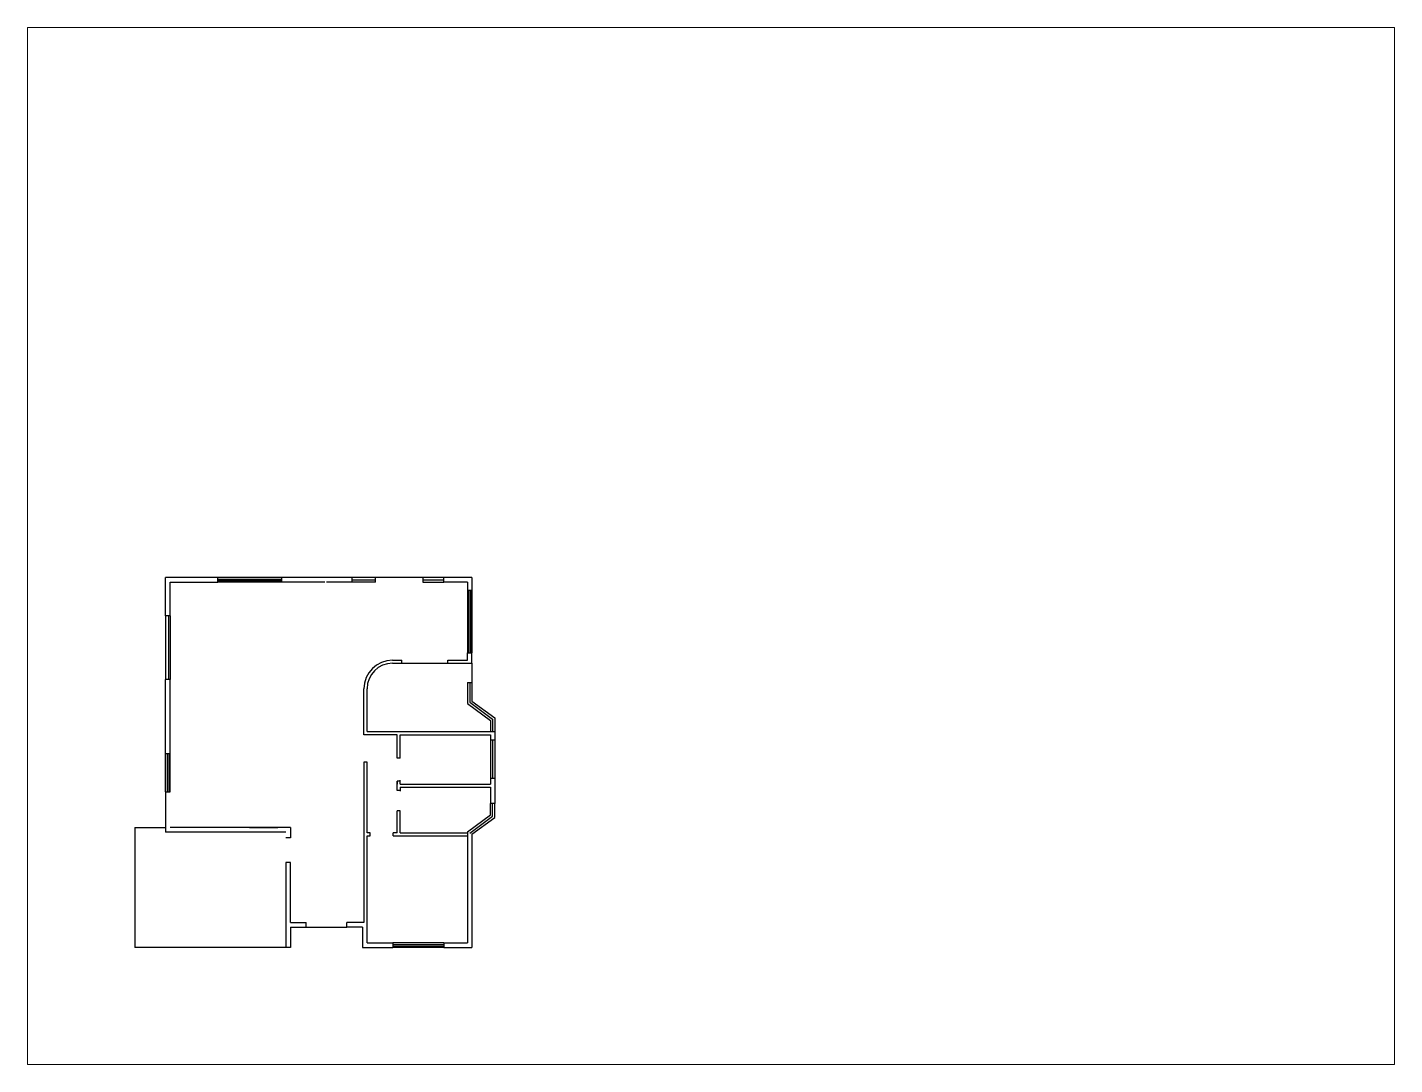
# Paper-space layout 'Layout1' of a CAD drawing. Header units: millimetres. Extents: x 26 to 231, y 20 to 176.
# The model-space entities are those that its viewports show. They can reach past a viewport. Long polylines and large blocks are cut down to what shows.
import ezdxf

# ---------------------------------------------------------------- set-up
doc = ezdxf.new("R2010")
doc.units = ezdxf.units.MM
for name, color, linetype in [('墙体', 6, 'Continuous'), ('楼梯', 9, 'Continuous'), ('窗户', 4, 'Continuous')]:
    doc.layers.add(name, color=color, linetype=linetype)

# ---------------------------------------------------------------- blocks, each defined once
blk = doc.blocks.new('_wb')
for p, q in [((-0.5, 0.5), (0.5, 0.5)), ((0.5, 0.167), (-0.5, 0.167)), ((0.5, -0.167), (-0.5, -0.167)), ((-0.5, -0.5), (0.5, -0.5))]:
    blk.add_line(p, q)

msp = doc.modelspace()

# ---------------------------------------------------------------- linework, layer by layer
for p, q in [((16335, 31470), (13835, 31470)), ((13835, 31410), (16335, 31410)), ((13835, 31350), (16335, 31350)), ((16335, 31290), (13835, 31290)), ((23605, 30970), (23605, 28520)), ((23665, 30970), (23665, 28520)), ((23725, 30970), (23725, 28520)), ((23785, 30970), (23785, 28520)), ((11785, 29969), (11785, 27469)), ((11905, 27469), (11905, 29969)), ((11965, 29969), (11965, 27469)), ((21035, 28110), (22835, 28110)), ((23785, 28110), (23785, 27360)), ((10585, 21670), (10585, 16970)), ((10585, 21670), (11785, 21670)), ((18881, 17758), (17281, 17758)), ((22685, 17150), (20685, 17150)), ((16675, 16970), (10585, 16970)), ((20685, 17090), (22685, 17090)), ((20685, 17030), (22685, 17030)), ((22685, 16970), (20685, 16970))]:
    msp.add_line(p, q)
at = {"layer": '墙体'}
for p, q in [((13835, 31470), (11785, 31470)), ((11785, 29969), (11785, 31470)), ((11965, 29969), (11965, 31290)), ((11965, 31290), (13835, 31290)), ((13835, 31290), (13835, 31470)), ((19086, 31470), (16335, 31470)), ((16335, 31290), (16335, 31470)), ((18025, 31290), (16335, 31290)), ((19086, 31290), (18085, 31290)), ((19086, 31290), (19086, 31470)), ((22686, 31290), (22686, 31470)), ((23785, 31470), (22686, 31470)), ((23605, 31290), (22686, 31290)), ((23605, 31290), (23605, 30970)), ((23785, 31470), (23785, 30970)), ((23605, 30970), (23785, 30970)), ((11965, 29969), (11785, 29969)), ((23605, 28520), (23785, 28520)), ((23605, 28230), (23605, 28520)), ((23785, 28110), (23785, 28520)), ((20674, 28230), (21035, 28230)), ((20674, 28110), (21035, 28110)), ((21035, 28110), (21035, 28230)), ((21035, 28110), (21035, 28230)), ((22835, 28110), (22835, 28230)), ((22835, 28230), (23605, 28230)), ((22835, 28110), (23785, 28110)), ((23605, 28110), (23785, 28110)), ((11965, 27469), (11785, 27469)), ((11785, 24575), (11785, 27469)), ((11965, 24575), (11965, 27469)), ((19555, 25310), (19555, 27110)), ((19675, 25430), (19675, 27110)), ((20855, 25310), (19555, 25310)), ((19675, 25430), (24685, 25430)), ((20855, 24390), (20855, 25310)), ((20975, 25310), (24505, 25310)), ((20975, 24388), (20975, 25310)), ((24505, 25310), (24505, 25090)), ((24685, 25430), (24685, 25090)), ((24685, 25090), (24505, 25090)), ((11785, 24575), (11965, 24575)), ((19555, 24230), (19555, 17950)), ((19675, 24230), (19555, 24230)), ((19675, 21470), (19675, 24230)), ((20975, 24390), (20855, 24390)), ((24505, 23590), (24505, 23370)), ((24685, 23590), (24505, 23590)), ((24685, 23590), (24685, 22610)), ((11785, 23075), (11785, 21490)), ((11785, 23075), (11965, 23075)), ((20855, 23130), (20855, 23490)), ((20975, 23490), (20855, 23490)), ((20855, 23490), (20855, 23370)), ((20855, 23130), (20855, 23250)), ((20975, 23130), (20855, 23130)), ((20975, 23370), (20975, 23524)), ((20975, 23370), (20975, 23490)), ((20975, 23370), (24505, 23370)), ((20975, 23250), (24505, 23250)), ((20975, 23250), (20975, 23095)), ((20975, 23250), (20975, 23130)), ((24505, 23250), (24505, 22610)), ((24685, 22610), (24505, 22610)), ((20855, 21470), (20855, 22330)), ((20975, 22330), (20855, 22330)), ((20975, 21470), (20975, 22330)), ((16495, 21490), (11785, 21490)), ((16675, 21670), (11965, 21670)), ((15076, 21670), (16176, 21670)), ((16675, 21670), (16675, 21271)), ((19795, 21470), (19675, 21470)), ((19795, 21350), (19795, 21470)), ((20855, 21470), (20695, 21470)), ((20695, 21350), (20695, 21470)), ((20975, 21470), (23605, 21470)), ((23605, 21504), (23605, 17150)), ((16675, 21271), (16495, 21271)), ((19675, 17150), (19675, 21350)), ((19675, 21350), (19795, 21350)), ((20695, 21350), (23605, 21350)), ((23785, 21410), (23785, 16970)), ((16495, 20301), (16495, 16970)), ((16675, 20301), (16495, 20301)), ((16675, 17950), (16675, 20301)), ((16675, 17950), (17285, 17950)), ((16675, 17770), (17285, 17770)), ((16675, 17770), (16675, 16970)), ((17285, 17770), (17285, 17950)), ((19555, 17950), (18885, 17950)), ((18885, 17770), (18885, 17950)), ((19495, 17770), (18885, 17770)), ((19495, 17770), (19495, 16970)), ((19675, 17150), (20685, 17150)), ((20685, 17150), (20685, 16970)), ((22685, 17150), (22685, 16970)), ((22685, 17150), (23605, 17150)), ((19495, 16970), (20685, 16970)), ((22685, 16970), (23785, 16970))]:
    msp.add_line(p, q, dxfattribs=at)
for radius in [1120, 1000]:
    msp.add_arc((20674, 27110), radius, 90, 180, dxfattribs=at)
at = {"layer": '楼梯'}
msp.add_line((15126, 21670), (14226, 21670), dxfattribs=at)
at = {"layer": '窗户'}
for p, q in [((20009, 31470), (19086, 31470)), ((19086, 31380), (20009, 31380)), ((20009, 31290), (19086, 31290)), ((21861, 31470), (20009, 31470)), ((20009, 31290), (20009, 31470)), ((22686, 31470), (21861, 31470)), ((21861, 31470), (21861, 31290)), ((21861, 31380), (22686, 31380)), ((21861, 31290), (22686, 31290)), ((23605, 27360), (23785, 27360)), ((23605, 27360), (23605, 26535)), ((23695, 27360), (23695, 26584)), ((23785, 27360), (23785, 26630)), ((23605, 26535), (24505, 25873)), ((23695, 26584), (24595, 25924)), ((23785, 26630), (24685, 25970)), ((24505, 25873), (24505, 25430)), ((24595, 25924), (24595, 25430)), ((24685, 25970), (24685, 25430)), ((24505, 25090), (24505, 23590)), ((24595, 25090), (24595, 23590)), ((24685, 25090), (24685, 23590)), ((24505, 22166), (24505, 22610)), ((24595, 22115), (24595, 22610)), ((24685, 22070), (24685, 22610)), ((23605, 21504), (24505, 22166)), ((23695, 21455), (24595, 22115)), ((23785, 21410), (24685, 22070))]:
    msp.add_line(p, q, dxfattribs=at)

# ---------------------------------------------------------------- block references
at = {"layer": '窗户', "xscale": 1500, "yscale": 180, "zscale": 1500, "rotation": 90}
msp.add_blockref('_wb', (11875, 23825), dxfattribs=at)

psp = doc.layouts.get("Layout1")

# ---------------------------------------------------------------- viewports
at = {"layer": '0'}
psp.add_viewport(center=(128.5, 97.5), size=(205.6, 156), view_center_point=(33148.3, 32703.03), view_height=40639.1892, dxfattribs=at)

doc.saveas('drawing.dxf')
